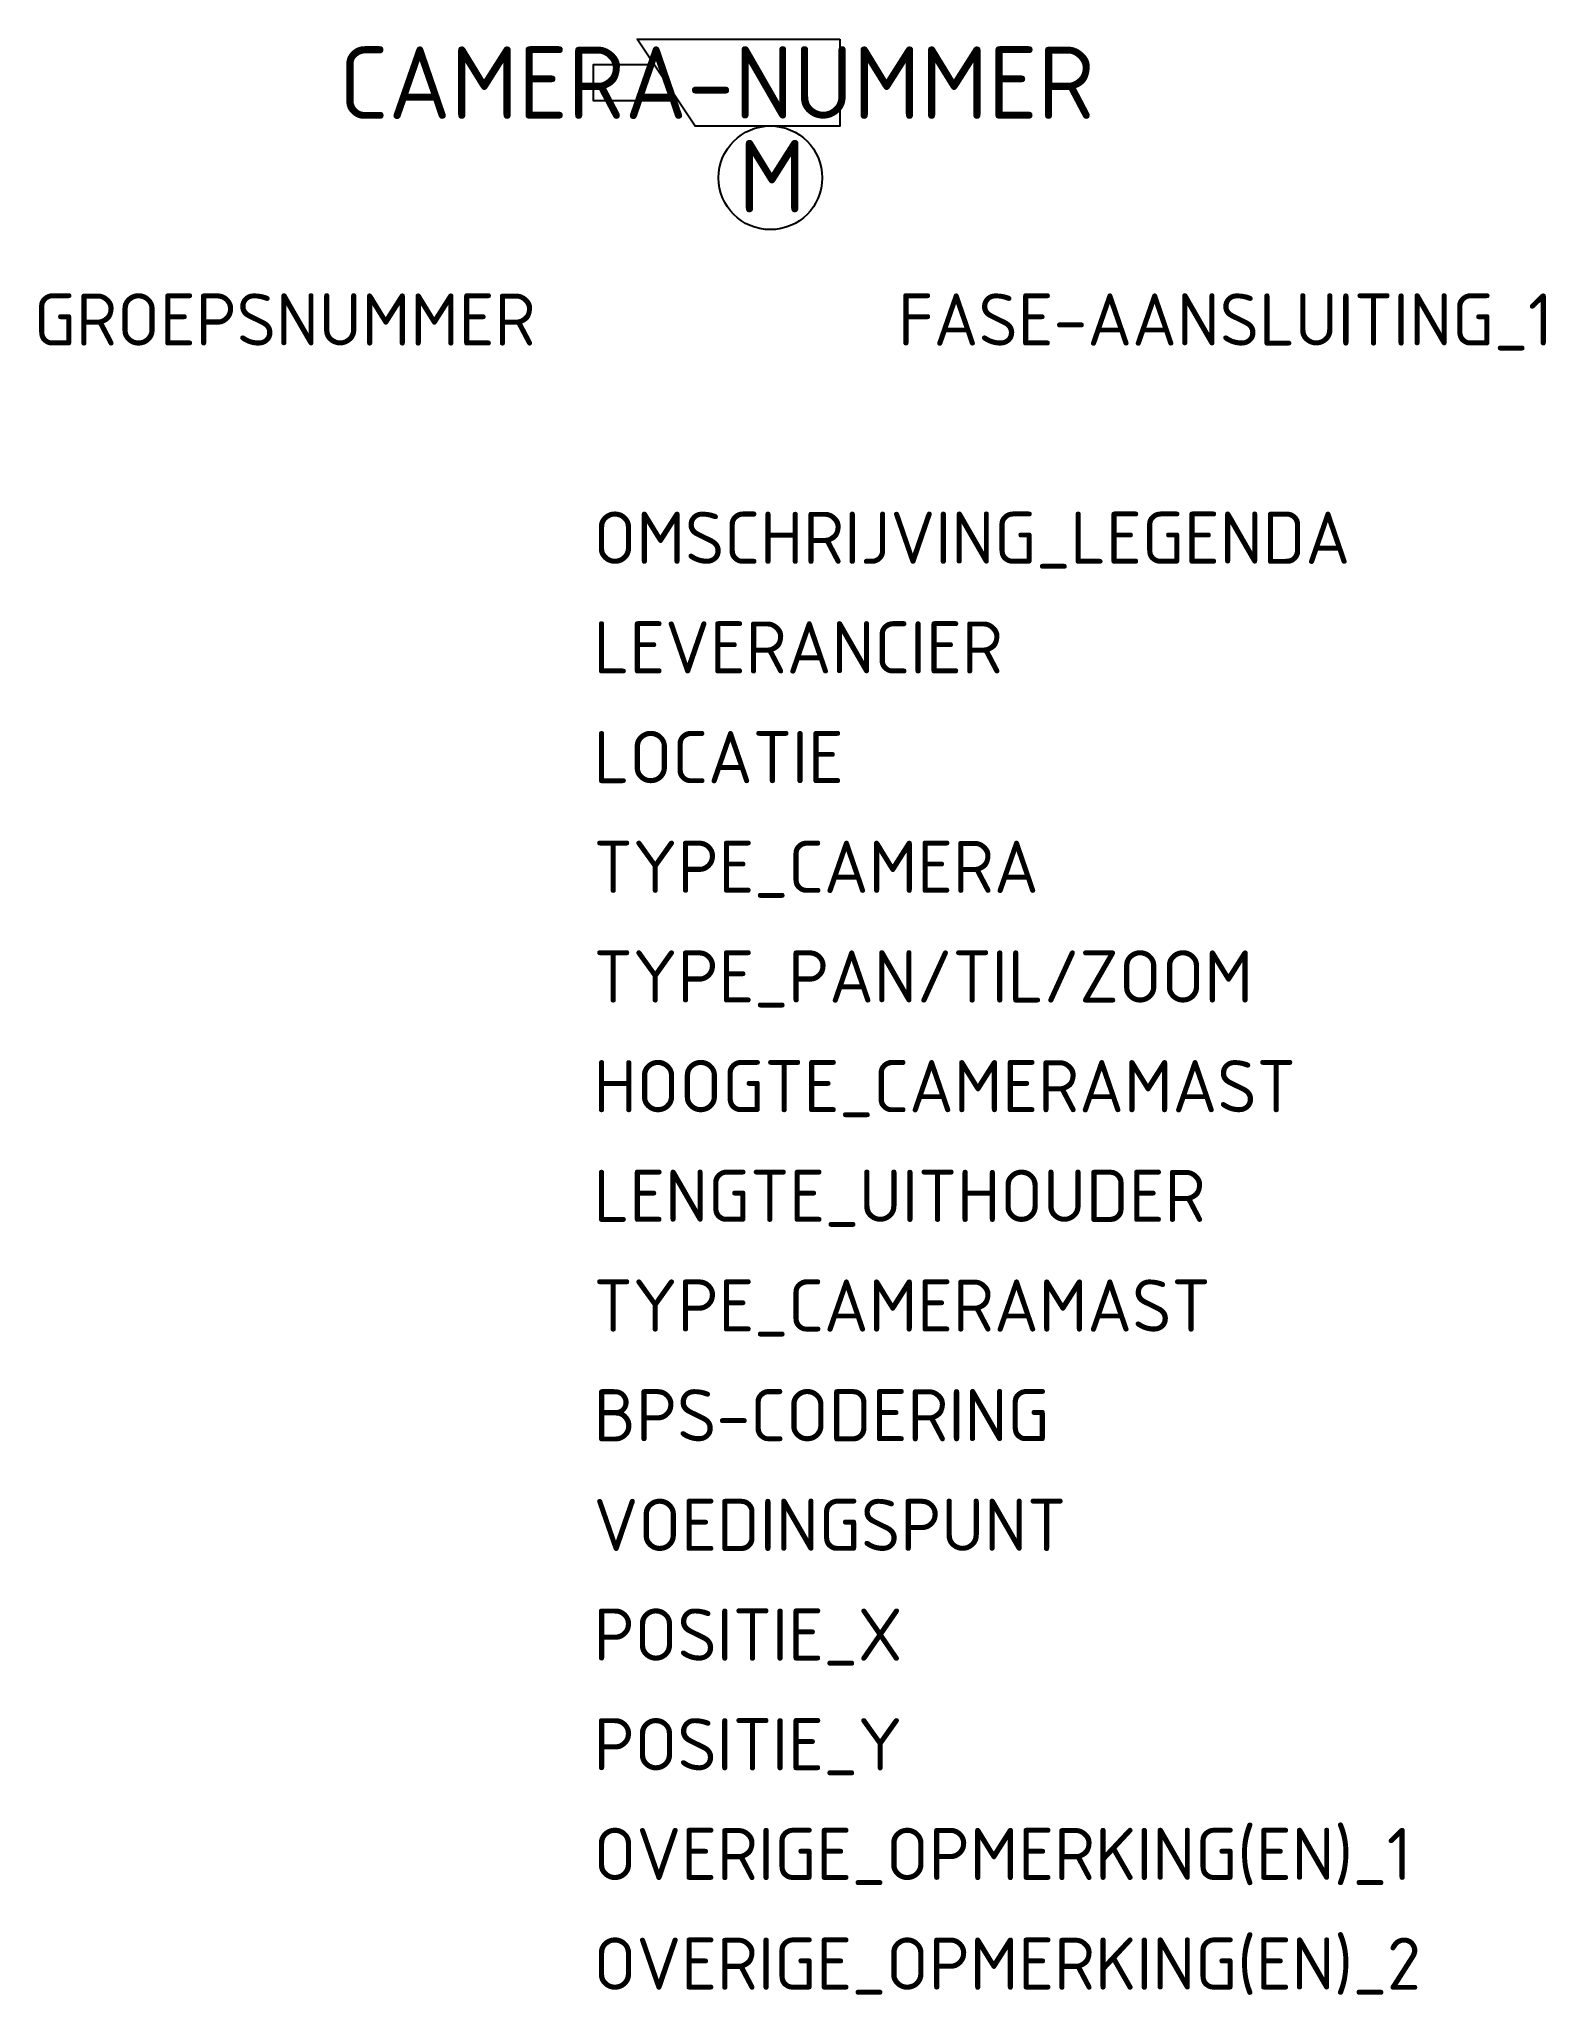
# Model space of a CAD drawing. Extents: x -19.1 to 32.8, y -60.9 to 6.6.
import ezdxf
from ezdxf.enums import TextEntityAlignment as Align

# ---------------------------------------------------------------- set-up
doc = ezdxf.new("R2010")
doc.units = 0
doc.header["$LTSCALE"] = 0.2
doc.layers.add('N-WE-KL-MONITORING-T18', color=1, linetype='Continuous', lineweight=18)
doc.layers.add('N-WE-KL-MONITORING-T25', color=7, linetype='Continuous', lineweight=25)
doc.styles.add('NLCS-ISO', font='NLCS-ISO.ttf')

msp = doc.modelspace()

# ---------------------------------------------------------------- linework, layer by layer
at = {"flags": 128}
msp.add_lwpolyline([(8.5, 6.574), (8.5, 3.574), (3.5, 3.574), (1.5, 6.574)], close=True, dxfattribs=at)
msp.add_lwpolyline([(2.917, 4.449), (0, 4.449), (0, 5.699), (2.083, 5.699)], dxfattribs=at)
msp.add_circle((6.098, 1.788), 1.788)

# ---------------------------------------------------------------- texts
at = {"style": 'NLCS-ISO'}
msp.add_text('M', height=2.5, dxfattribs=at).set_placement((4.995, 0.597))
at = {"layer": 'N-WE-KL-MONITORING-T18', "linetype": 'ByBlock', "style": 'NLCS-ISO'}
msp.add_attdef('GROEPSNUMMER', text='', height=1.8, dxfattribs=at).set_placement((-2, -4), align=Align.RIGHT)
msp.add_attdef('FASE-AANSLUITING_1', (10.5, -4), '', height=1.8, dxfattribs=at)
at = {"layer": 'N-WE-KL-MONITORING-T18', "linetype": 'ByBlock', "style": 'NLCS-ISO', "flags": 1}
for tag, p, s in [('OMSCHRIJVING_LEGENDA', (0, -11.53), 'Pan & tilt video camera'), ('LEVERANCIER', (0, -15.314), ''), ('LOCATIE', (0, -19.099), ''), ('TYPE_CAMERA', (0, -22.883), 'TIB ULTRA'), ('TYPE_PAN/TIL/ZOOM', (0, -26.668), 'PTZ'), ('HOOGTE_CAMERAMAST', (0, -30.452), '16m'), ('LENGTE_UITHOUDER', (0, -34.237), '1m'), ('TYPE_CAMERAMAST', (0, -38.021), 'CVK 16.0 PT159-VPL406'), ('BPS-CODERING', (0, -41.806), ''), ('VOEDINGSPUNT', (0, -45.59), ''), ('POSITIE_X', (0, -49.375), ''), ('POSITIE_Y', (0, -53.159), ''), ('OVERIGE_OPMERKING(EN)_1', (0, -56.944), ''), ('OVERIGE_OPMERKING(EN)_2', (0, -60.728), '')]:
    msp.add_attdef(tag, p, s, height=1.8, dxfattribs=at)
at = {"layer": 'N-WE-KL-MONITORING-T25', "linetype": 'ByBlock', "style": 'NLCS-ISO'}
msp.add_attdef('CAMERA-NUMMER', text='', height=2.5, dxfattribs=at).set_placement((4.25, 5.074), align=Align.MIDDLE)

doc.saveas('drawing.dxf')
